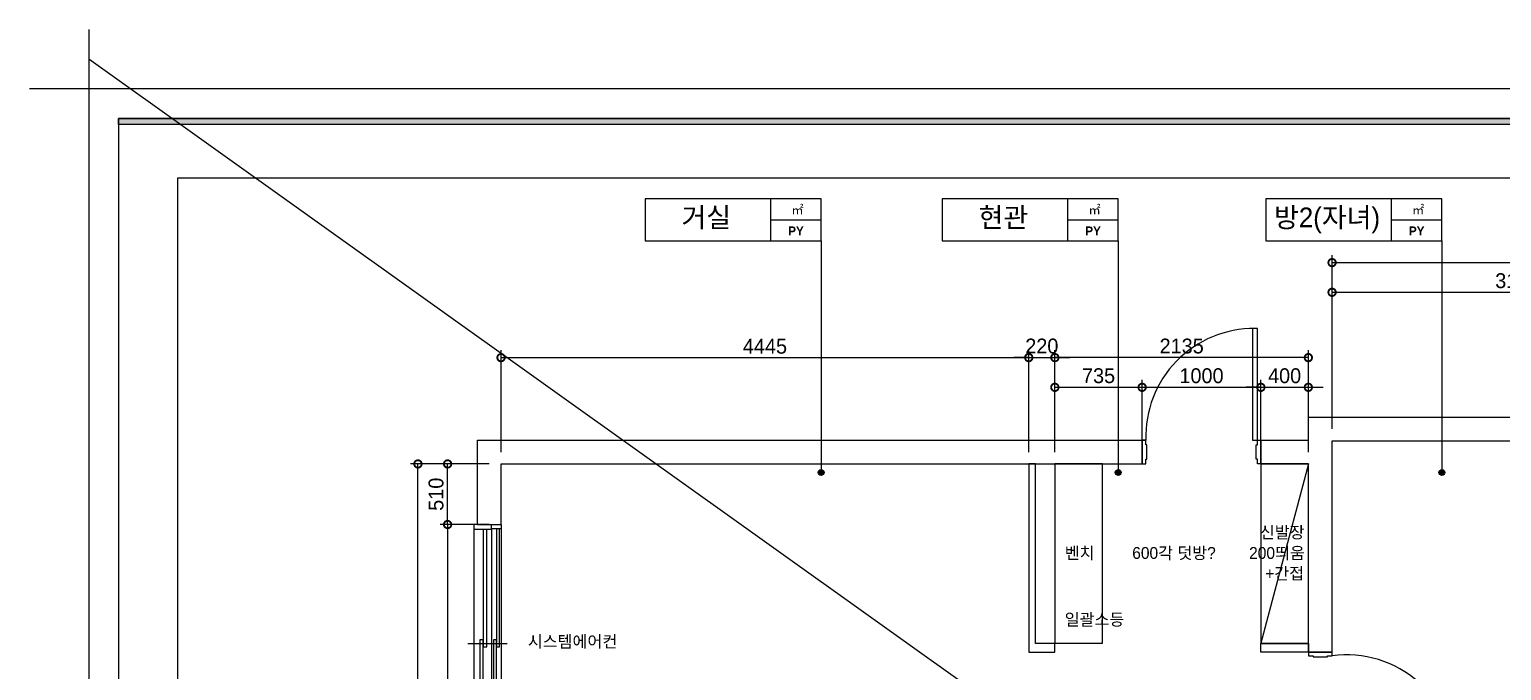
# Model space of a CAD drawing. Header units: millimetres. Extents: x 302328 to 345828, y 111587 to 154829.
# Drawn here: x 302328 to 314727, y 149432 to 154829 of the extents above; entities that cross this region are included whole.
import ezdxf
from ezdxf.enums import TextEntityAlignment as Align

# ---------------------------------------------------------------- set-up
doc = ezdxf.new("R2010")
doc.units = ezdxf.units.MM
doc.header["$LTSCALE"] = 100
doc.header["$PDMODE"] = 3
doc.layers.get('DEFPOINTS').update_dxf_attribs({"color": 248})
for name, color, linetype in [('0-ELC TEXT', 7, 'Continuous'), ('03-TEXT', 3, 'Continuous'), ('06-FUR', 6, 'Continuous'), ('07-DIM', 5, 'Continuous'), ('07-DIM WAL', 5, 'Continuous'), ('C-WALL1', 2, 'Continuous'), ('C-WALL2', 3, 'Continuous'), ('C-WIN', 4, 'Continuous'), ('CO-DO-FR', 7, 'Continuous'), ('CO-DOOR', 8, 'Continuous'), ('F-SYM', 7, 'Continuous'), ('FORM(YOURNAME)-11', 1, 'Continuous')]:
    doc.layers.add(name, color=color, linetype=linetype)
doc.styles.add('HY울릉도L', font='Expo M.ttf')
doc.styles.add('YOURNAME', font='HY울릉도M.TTF')
doc.styles.add('넥슨고딕', font='NEXONLv1GothicBold.ttf')
doc.styles.add('코레일둥고', font='Korail_Round_Gothic_Medium.ttf')
doc.dimstyles.new('50', dxfattribs={"dimscale": 50, "dimtxt": 2.5, "dimasz": 2.5, "dimexe": 1.25, "dimexo": 2, "dimtad": 1, "dimdec": 0, "dimtxsty": 'HY울릉도L', "dimblk": 'DOTSMALL', "dimcen": 2.5, "dimclrd": 1, "dimclre": 1, "dimclrt": 2, "dimadec": 0, "dimazin": 0, "dimtfac": 1, "dimtdec": 0, "dimtix": 1, "dimtmove": 0, "dimatfit": 3, "dimldrblk": 'DOTSMALL', "dimfxl": 0, "dimarcsym": 0})

# ---------------------------------------------------------------- blocks, each defined once
blk = doc.blocks.new('FORM-PLAN')
at = {"layer": 'FORM(YOURNAME)-11'}
h = blk.add_hatch(color=256, dxfattribs=at)
h.dxf.hatch_style = 1
h.paths.add_polyline_path([(-71444, 55115), (10556, 55115), (10556, 54915), (-71444, 54915)])
h.paths.add_polyline_path([(-71444, -2085), (10556, -2085), (10556, -2285), (-71444, -2285)])
at = {"layer": 'DEFPOINTS', "color": 1}
blk.add_lwpolyline([(-72444, 58115), (-72444, 56115), (-74444, 56115)], dxfattribs=at)
at = {"layer": 'DEFPOINTS', "color": 158}
for points in [[(-71444, -2285), (10556, -2285), (10556, 55115), (-71444, 55115)], [(-69444, 53115), (-64, 53115), (-64, 1215), (-69444, 1215)]]:
    blk.add_lwpolyline(points, close=True, dxfattribs=at)
at = {"layer": 'FORM(YOURNAME)-11', "color": 250}
blk.add_lwpolyline([(-72444, -3285), (11556, -3285), (11556, 56115), (-72444, 56115)], close=True, dxfattribs=at)
at = {"layer": 'FORM(YOURNAME)-11'}
blk.add_lwpolyline([(-71444, 55115), (10556, 55115), (10556, 54915), (-71444, 54915)], close=True, dxfattribs=at)
at = {"layer": 'FORM(YOURNAME)-11', "color": 3, "style": 'YOURNAME'}
for tag, height, p in [('1', 450, (9905, 18188)), ('2', 450, (9905, 17544)), ('3', 450, (9905, 16257)), ('4', 450, (9905, 14326)), ('5', 515, (9905, 12009)), ('6', 515, (9905, 9757)), ('7', 515, (9905, 7504)), ('8', 515, (9905, 5252)), ('9', 515, (9905, 2999)), ('10', 515, (5655, 811)), ('11', 515, (9905, 747)), ('12', 515, (5655, -1441)), ('13', 515, (9905, -1441))]:
    blk.add_attdef(tag, text='', height=height, dxfattribs=at).set_placement(p, align=Align.MIDDLE_RIGHT)
blk = doc.blocks.new('*U953')
at = {"layer": 'F-SYM', "xscale": 0.2500000000000001, "yscale": 0.2500000000000001, "zscale": 0.2500000000000001}
blk.add_blockref('FORM-PLAN', (320939, 140300), dxfattribs=at)
blk = doc.blocks.new('FLOORPLAN')
at = {"layer": 'C-WALL1'}
for p, q in [((334288, 105744), (337408, 105744)), ((334288, 105549), (334288, 105744)), ((327288, 105549), (332888, 105549)), ((327288, 104839), (327288, 105549)), ((332825, 105549), (332918, 105549)), ((332888, 105349), (332888, 105549)), ((333888, 105349), (333888, 105549)), ((333888, 105549), (334288, 105549)), ((334488, 105544), (337608, 105544)), ((334488, 103764), (334488, 105544)), ((327488, 105349), (332888, 105349)), ((327488, 104839), (327488, 105349)), ((333888, 105349), (334288, 105349)), ((334288, 103764), (334288, 105349)), ((327288, 104839), (327488, 104839)), ((334288, 103764), (334488, 103764))]:
    blk.add_line(p, q, dxfattribs=at)
at = {"layer": 'C-WALL2'}
for points in [[(331988, 105349), (331933, 105349), (331933, 103764), (332153, 103764), (332153, 103839)], [(332153, 103839), (331988, 103839), (331988, 105349)]]:
    blk.add_lwpolyline(points, dxfattribs=at)
blk.add_lwpolyline([(333888, 103839), (334288, 103839), (334288, 103764), (333888, 103764)], close=True, dxfattribs=at)
at = {"layer": 'C-WIN'}
for p, q in [((327258, 104799), (327258, 101329)), ((327408, 104799), (327408, 101329)), ((327488, 104804), (327488, 101324)), ((327208, 103839), (327538, 103839))]:
    blk.add_line(p, q, dxfattribs=at)
for points in [[(327318, 104839), (327258, 104839), (327258, 104799), (327408, 104799), (327408, 104839)], [(327338, 104799), (327338, 103809), (327368, 103809), (327368, 104799)], [(327488, 104839), (327488, 104804), (327408, 104804)], [(327448, 104804), (327448, 103809), (327473, 103809), (327473, 104804)]]:
    blk.add_lwpolyline(points, dxfattribs=at)
for points in [[(327338, 103869), (327308, 103869), (327308, 102259), (327338, 102259)], [(327448, 103869), (327423, 103869), (327423, 102259), (327448, 102259)]]:
    blk.add_lwpolyline(points, close=True, dxfattribs=at)
at = {"layer": 'CO-DO-FR'}
for points in [[(332888, 105549), (332888, 105349), (332918, 105349), (332918, 105389), (332928, 105389), (332928, 105509), (332918, 105509), (332918, 105549), (332888, 105549)], [(333888, 105549), (333888, 105349), (333858, 105349), (333858, 105389), (333848, 105389), (333848, 105509), (333858, 105509), (333858, 105549), (333888, 105549)], [(334488, 103764), (334288, 103764), (334288, 103734), (334328, 103734), (334328, 103724), (334448, 103724), (334448, 103734), (334488, 103734), (334488, 103764)]]:
    blk.add_lwpolyline(points, close=True, dxfattribs=at)
at = {"layer": 'CO-DOOR'}
blk.add_lwpolyline([(333818, 106489), (333818, 105549), (333858, 105549), (333858, 106489)], close=True, dxfattribs=at)
for centre, radius, start, end in [((333828, 105579), 910, 89.3707, 181.8614), ((334609, 102824), 918, 359.3759, 97.5765)]:
    blk.add_arc(centre, radius, start, end, dxfattribs=at)
blk = doc.blocks.new('_DOTSMALL')
at = {"color": 0, "linetype": 'ByBlock', "const_width": 0.5}
blk.add_lwpolyline([(-0.0625, 0, 1), (0.0625, 0, 1)], format="xyb", close=True, dxfattribs=at)
blk = doc.blocks.new('*D617')
at = {"layer": '07-DIM', "color": 1, "lineweight": -2}
for p, q in [((310965, 151271), (310965, 152129)), ((313100, 152066), (310965, 152066)), ((313100, 151271), (313100, 152129))]:
    blk.add_line(p, q, dxfattribs=at)
at = {"layer": 'DEFPOINTS', "color": 0}
for p in [(310965, 152066), (310965, 151171), (313100, 151171)]:
    blk.add_point(p, dxfattribs=at)
at = {"layer": '07-DIM', "color": 1, "lineweight": -2, "xscale": 125, "yscale": 125, "zscale": 125, "rotation": 180}
blk.add_blockref('_DOTSMALL', (310965, 152066), dxfattribs=at)
at = {"layer": '07-DIM', "color": 1, "lineweight": -2, "xscale": 125, "yscale": 125, "zscale": 125}
blk.add_blockref('_DOTSMALL', (313100, 152066), dxfattribs=at)
at = {"layer": '07-DIM', "color": 2, "insert": (312033, 152163), "char_height": 125, "attachment_point": 5, "style": 'HY울릉도L'}
blk.add_mtext('2135', dxfattribs=at)
blk = doc.blocks.new('*D618')
at = {"layer": '07-DIM', "color": 1, "lineweight": -2}
for p, q in [((310965, 151271), (310965, 151879)), ((310965, 151816), (311700, 151816)), ((311700, 151271), (311700, 151879))]:
    blk.add_line(p, q, dxfattribs=at)
at = {"layer": 'DEFPOINTS', "color": 0}
for p in [(311700, 151816), (310965, 151171), (311700, 151171)]:
    blk.add_point(p, dxfattribs=at)
at = {"layer": '07-DIM', "color": 1, "lineweight": -2, "xscale": 125, "yscale": 125, "zscale": 125, "rotation": 180}
blk.add_blockref('_DOTSMALL', (310965, 151816), dxfattribs=at)
at = {"layer": '07-DIM', "color": 1, "lineweight": -2, "xscale": 125, "yscale": 125, "zscale": 125}
blk.add_blockref('_DOTSMALL', (311700, 151816), dxfattribs=at)
at = {"layer": '07-DIM', "color": 2, "insert": (311333, 151913), "char_height": 125, "attachment_point": 5, "style": 'HY울릉도L'}
blk.add_mtext('735', dxfattribs=at)
blk = doc.blocks.new('*D619')
at = {"layer": '07-DIM', "color": 1, "lineweight": -2}
for p, q in [((311700, 151271), (311700, 151879)), ((311700, 151816), (312700, 151816)), ((312700, 151271), (312700, 151879))]:
    blk.add_line(p, q, dxfattribs=at)
at = {"layer": 'DEFPOINTS', "color": 0}
for p in [(312700, 151816), (311700, 151171), (312700, 151171)]:
    blk.add_point(p, dxfattribs=at)
at = {"layer": '07-DIM', "color": 1, "lineweight": -2, "xscale": 125, "yscale": 125, "zscale": 125, "rotation": 180}
blk.add_blockref('_DOTSMALL', (311700, 151816), dxfattribs=at)
at = {"layer": '07-DIM', "color": 1, "lineweight": -2, "xscale": 125, "yscale": 125, "zscale": 125}
blk.add_blockref('_DOTSMALL', (312700, 151816), dxfattribs=at)
at = {"layer": '07-DIM', "color": 2, "insert": (312200, 151913), "char_height": 125, "attachment_point": 5, "style": 'HY울릉도L'}
blk.add_mtext('1000', dxfattribs=at)
blk = doc.blocks.new('*D620')
at = {"layer": '07-DIM', "color": 1, "lineweight": -2}
for p, q in [((312700, 151816), (312575, 151816)), ((312700, 151271), (312700, 151879)), ((312700, 151816), (313100, 151816)), ((313100, 151271), (313100, 151879)), ((313100, 151816), (313225, 151816))]:
    blk.add_line(p, q, dxfattribs=at)
at = {"layer": 'DEFPOINTS', "color": 0}
for p in [(313100, 151816), (312700, 151171), (313100, 151171)]:
    blk.add_point(p, dxfattribs=at)
at = {"layer": '07-DIM', "color": 1, "lineweight": -2, "xscale": 125, "yscale": 125, "zscale": 125}
blk.add_blockref('_DOTSMALL', (312700, 151816), dxfattribs=at)
at = {"layer": '07-DIM', "color": 1, "lineweight": -2, "xscale": 125, "yscale": 125, "zscale": 125, "rotation": 180}
blk.add_blockref('_DOTSMALL', (313100, 151816), dxfattribs=at)
at = {"layer": '07-DIM', "color": 2, "insert": (312900, 151913), "char_height": 125, "attachment_point": 5, "style": 'HY울릉도L'}
blk.add_mtext('400', dxfattribs=at)
blk = doc.blocks.new('*D621')
at = {"layer": '07-DIM', "color": 1, "lineweight": -2}
for p, q in [((313300, 151466), (313300, 152929)), ((317470, 151466), (317470, 152929)), ((313300, 152866), (317470, 152866))]:
    blk.add_line(p, q, dxfattribs=at)
at = {"layer": 'DEFPOINTS', "color": 0}
for p in [(317470, 152866), (313300, 151366), (317470, 151366)]:
    blk.add_point(p, dxfattribs=at)
at = {"layer": '07-DIM', "color": 1, "lineweight": -2, "xscale": 125, "yscale": 125, "zscale": 125, "rotation": 180}
blk.add_blockref('_DOTSMALL', (313300, 152866), dxfattribs=at)
at = {"layer": '07-DIM', "color": 1, "lineweight": -2, "xscale": 125, "yscale": 125, "zscale": 125}
blk.add_blockref('_DOTSMALL', (317470, 152866), dxfattribs=at)
at = {"layer": '07-DIM', "color": 2, "insert": (315385, 152963), "char_height": 125, "attachment_point": 5, "style": 'HY울릉도L'}
blk.add_mtext('4170', dxfattribs=at)
blk = doc.blocks.new('*D622')
at = {"layer": '07-DIM', "color": 1, "lineweight": -2}
for p, q in [((313300, 151466), (313300, 152679)), ((316420, 151466), (316420, 152679)), ((313300, 152616), (316420, 152616))]:
    blk.add_line(p, q, dxfattribs=at)
at = {"layer": 'DEFPOINTS', "color": 0}
for p in [(316420, 152616), (313300, 151366), (316420, 151366)]:
    blk.add_point(p, dxfattribs=at)
at = {"layer": '07-DIM', "color": 1, "lineweight": -2, "xscale": 125, "yscale": 125, "zscale": 125, "rotation": 180}
blk.add_blockref('_DOTSMALL', (313300, 152616), dxfattribs=at)
at = {"layer": '07-DIM', "color": 1, "lineweight": -2, "xscale": 125, "yscale": 125, "zscale": 125}
blk.add_blockref('_DOTSMALL', (316420, 152616), dxfattribs=at)
at = {"layer": '07-DIM', "color": 2, "insert": (314860, 152713), "char_height": 125, "attachment_point": 5, "style": 'HY울릉도L'}
blk.add_mtext('3120', dxfattribs=at)
blk = doc.blocks.new('*D649')
at = {"layer": '07-DIM', "color": 1, "lineweight": -2}
for p, q in [((306200, 151171), (305538, 151171)), ((305600, 146616), (305600, 151171)), ((306200, 146616), (305538, 146616))]:
    blk.add_line(p, q, dxfattribs=at)
at = {"layer": 'DEFPOINTS', "color": 0}
for p in [(305600, 151171), (306300, 151171), (306300, 146616)]:
    blk.add_point(p, dxfattribs=at)
at = {"layer": '07-DIM', "color": 1, "lineweight": -2, "xscale": 125, "yscale": 125, "zscale": 125}
for p, rotation in [((305600, 151171), 90), ((305600, 146616), 270)]:
    blk.add_blockref('_DOTSMALL', p, dxfattribs=dict(at, rotation=rotation))
at = {"layer": '07-DIM', "color": 2, "insert": (305505, 148894), "char_height": 125, "attachment_point": 5, "rotation": 90, "style": 'HY울릉도L'}
blk.add_mtext('4555', dxfattribs=at)
blk = doc.blocks.new('*D650')
at = {"layer": '07-DIM', "color": 1, "lineweight": -2}
for p, q in [((306200, 151171), (305788, 151171)), ((305850, 150661), (305850, 151171)), ((306200, 150661), (305788, 150661))]:
    blk.add_line(p, q, dxfattribs=at)
at = {"layer": 'DEFPOINTS', "color": 0}
for p in [(305850, 151171), (306300, 151171), (306300, 150661)]:
    blk.add_point(p, dxfattribs=at)
at = {"layer": '07-DIM', "color": 1, "lineweight": -2, "xscale": 125, "yscale": 125, "zscale": 125}
for p, rotation in [((305850, 151171), 90), ((305850, 150661), 270)]:
    blk.add_blockref('_DOTSMALL', p, dxfattribs=dict(at, rotation=rotation))
at = {"layer": '07-DIM', "color": 2, "insert": (305753, 150916), "char_height": 125, "attachment_point": 5, "rotation": 90, "style": 'HY울릉도L'}
blk.add_mtext('510', dxfattribs=at)
blk = doc.blocks.new('*D651')
at = {"layer": '07-DIM', "color": 1, "lineweight": -2}
for p, q in [((306200, 150661), (305788, 150661)), ((305850, 150661), (305850, 147111)), ((306200, 147111), (305788, 147111))]:
    blk.add_line(p, q, dxfattribs=at)
at = {"layer": 'DEFPOINTS', "color": 0}
for p in [(306300, 150661), (305850, 147111), (306300, 147111)]:
    blk.add_point(p, dxfattribs=at)
at = {"layer": '07-DIM', "color": 1, "lineweight": -2, "xscale": 125, "yscale": 125, "zscale": 125}
for p, rotation in [((305850, 150661), 90), ((305850, 147111), 270)]:
    blk.add_blockref('_DOTSMALL', p, dxfattribs=dict(at, rotation=rotation))
at = {"layer": '07-DIM', "color": 2, "insert": (305753, 148886), "char_height": 125, "attachment_point": 5, "rotation": 90, "style": 'HY울릉도L'}
blk.add_mtext('3550', dxfattribs=at)
blk = doc.blocks.new('*D653')
at = {"layer": '07-DIM', "color": 1, "lineweight": -2}
for p, q in [((306300, 151271), (306300, 152129)), ((306300, 152066), (310745, 152066)), ((310745, 151271), (310745, 152129))]:
    blk.add_line(p, q, dxfattribs=at)
at = {"layer": 'DEFPOINTS', "color": 0}
for p in [(310745, 152066), (306300, 151171), (310745, 151171)]:
    blk.add_point(p, dxfattribs=at)
at = {"layer": '07-DIM', "color": 1, "lineweight": -2, "xscale": 125, "yscale": 125, "zscale": 125, "rotation": 180}
blk.add_blockref('_DOTSMALL', (306300, 152066), dxfattribs=at)
at = {"layer": '07-DIM', "color": 1, "lineweight": -2, "xscale": 125, "yscale": 125, "zscale": 125}
blk.add_blockref('_DOTSMALL', (310745, 152066), dxfattribs=at)
at = {"layer": '07-DIM', "color": 2, "insert": (308523, 152161), "char_height": 125, "attachment_point": 5, "style": 'HY울릉도L'}
blk.add_mtext('4445', dxfattribs=at)
blk = doc.blocks.new('*D654')
at = {"layer": '07-DIM', "color": 1, "lineweight": -2}
for p, q in [((310745, 152066), (310620, 152066)), ((310745, 151271), (310745, 152129)), ((310745, 152066), (310965, 152066)), ((310965, 151271), (310965, 152129)), ((310965, 152066), (311090, 152066))]:
    blk.add_line(p, q, dxfattribs=at)
at = {"layer": 'DEFPOINTS', "color": 0}
for p in [(310965, 152066), (310745, 151171), (310965, 151171)]:
    blk.add_point(p, dxfattribs=at)
at = {"layer": '07-DIM', "color": 1, "lineweight": -2, "xscale": 125, "yscale": 125, "zscale": 125}
blk.add_blockref('_DOTSMALL', (310745, 152066), dxfattribs=at)
at = {"layer": '07-DIM', "color": 1, "lineweight": -2, "xscale": 125, "yscale": 125, "zscale": 125, "rotation": 180}
blk.add_blockref('_DOTSMALL', (310965, 152066), dxfattribs=at)
at = {"layer": '07-DIM', "color": 2, "insert": (310855, 152163), "char_height": 125, "attachment_point": 5, "style": 'HY울릉도L'}
blk.add_mtext('220', dxfattribs=at)

msp = doc.modelspace()

# ---------------------------------------------------------------- hatches: boundary and pattern name
at = {"layer": '0-ELC TEXT'}
h = msp.add_hatch(color=256, dxfattribs=at)
h.dxf.hatch_style = 1
edge = h.paths.add_edge_path()
edge.add_arc((308996.1, 151099.1), 25, -180, 180)
h = msp.add_hatch(color=256, dxfattribs=at)
h.dxf.hatch_style = 1
edge = h.paths.add_edge_path()
edge.add_arc((311498.6, 151099.1), 25, -180, 180)
h = msp.add_hatch(color=256, dxfattribs=at)
h.dxf.hatch_style = 1
edge = h.paths.add_edge_path()
edge.add_arc((314224.6, 151099.1), 25, -180, 180)

# ---------------------------------------------------------------- linework, layer by layer
for p, q in [((308571.4, 153050.1), (308571.4, 153403.8)), ((311073.9, 153050.1), (311073.9, 153403.8)), ((313799.9, 153050.1), (313799.9, 153403.8)), ((308571.4, 153227), (308996.1, 153227)), ((311073.9, 153227), (311498.6, 153227)), ((313799.9, 153227), (314224.6, 153227))]:
    msp.add_line(p, q, dxfattribs=at)
for points in [[(307514.2, 153050.1), (308996.1, 153050.1), (308996.1, 153403.8), (307514.2, 153403.8)], [(310016.7, 153050.1), (311498.6, 153050.1), (311498.6, 153403.8), (310016.7, 153403.8)], [(312742.7, 153050.1), (314224.6, 153050.1), (314224.6, 153403.8), (312742.7, 153403.8)]]:
    msp.add_lwpolyline(points, close=True, dxfattribs=at)
for points in [[(308996.1, 153050.1), (308996.1, 151099.1)], [(311498.6, 153050.1), (311498.6, 151099.1)], [(314224.6, 153050.1), (314224.6, 151099.1)]]:
    msp.add_lwpolyline(points, dxfattribs=at)
for centre in [(308996.1, 151099.1), (311498.6, 151099.1), (314224.6, 151099.1)]:
    msp.add_circle(centre, 25, dxfattribs=at)
at = {"layer": '06-FUR'}
msp.add_lwpolyline([(310965.3, 149661), (311365.3, 149661), (311365.3, 151171), (310965.3, 151171)], close=True, dxfattribs=at)
msp.add_lwpolyline([(313100.3, 151171), (312700.3, 151171), (312700.3, 149661), (313100.3, 149661), (313100.3, 151171), (312700.3, 149661)], dxfattribs=at)
at = {"layer": '07-DIM WAL'}
msp.add_line((323577.8, 139778.5), (302827.8, 154578.5), dxfattribs=at)

# ---------------------------------------------------------------- block references
msp.add_blockref('FLOORPLAN', (-21187.3, 45821.9))
msp.add_blockref('*U953', (0, 0), dxfattribs=at)

# ---------------------------------------------------------------- texts
at = {"layer": '0-ELC TEXT', "style": '코레일둥고'}
for s, p in [('신발장', (312691.6, 150545.6)), ('벤치', (311047.9, 150371.6)), ('600각 덧방?', (311616.5, 150371.6)), ('200띄움', (312601, 150371.6)), ('+간접', (312737, 150199)), ('일괄소등', (311047.9, 149811.5)), ('시스템에어컨', (306525.7, 149625.6))]:
    msp.add_text(s, height=100, dxfattribs=at).set_placement(p)
at = {"layer": '03-TEXT'}
for s, height, style, p in [('거실', 166.67, '코레일둥고', (308028.9, 153163)), ('㎡', 75, '넥슨고딕', (308797, 153272)), ('현관', 166.67, '코레일둥고', (310531.4, 153163)), ('㎡', 75, '넥슨고딕', (311299.5, 153272)), ('방2(자녀)', 166.67, '코레일둥고', (313257.4, 153163)), ('㎡', 75, '넥슨고딕', (314025.6, 153272)), ('PY', 75, '넥슨고딕', (308784.2, 153095.2)), ('PY', 75, '넥슨고딕', (311286.7, 153095.2)), ('PY', 75, '넥슨고딕', (314012.7, 153095.2))]:
    msp.add_text(s, height=height, dxfattribs=dict(at, style=style)).set_placement(p, align=Align.CENTER)

# ---------------------------------------------------------------- dimensions: what is measured, and where the dimension line sits
at = {"layer": '07-DIM'}
for base, p1, p2, picture, middle in [((317470.3, 152866), (313300.3, 151366), (317470.3, 151366), '*D621', (315385.3, 152962.9)), ((316420.3, 152616), (313300.3, 151366), (316420.3, 151366), '*D622', (314860.3, 152713)), ((310745.3, 152066), (306300.3, 151171), (310745.3, 151171), '*D653', (308522.8, 152161.3)), ((310965.3, 152066), (310745.3, 151171), (310965.3, 151171), '*D654', (310855.3, 152163)), ((310965.3, 152066), (313100.3, 151171), (310965.3, 151171), '*D617', (312032.8, 152163)), ((311700.3, 151816), (310965.3, 151171), (311700.3, 151171), '*D618', (311332.8, 151912.9))]:
    dim = msp.add_linear_dim(base=base, p1=p1, p2=p2, dimstyle='50', dxfattribs=at)
    dim.commit()
    dim.dimension.update_dxf_attribs({"geometry": picture, "text_midpoint": middle})
for base, p1, p2, picture, middle in [((312700.3, 151816), (311700.3, 151171), (312700.3, 151171), '*D619', (312200.3, 151912.9)), ((313100.3, 151816), (312700.3, 151171), (313100.3, 151171), '*D620', (312900.3, 151912.9))]:
    dim = msp.add_linear_dim(base=base, p1=p1, p2=p2, dimstyle='50', override={"dimtmove": 1}, dxfattribs=at)
    dim.commit()
    dim.dimension.update_dxf_attribs({"geometry": picture, "text_midpoint": middle})
for base, p1, p2, picture, middle in [((305600.3, 151171), (306300.3, 146616), (306300.3, 151171), '*D649', (305505, 148893.5)), ((305850.3, 151171), (306300.3, 150661), (306300.3, 151171), '*D650', (305753.4, 150916)), ((305850.3, 147111), (306300.3, 150661), (306300.3, 147111), '*D651', (305753.4, 148886))]:
    dim = msp.add_linear_dim(base=base, p1=p1, p2=p2, angle=90, dimstyle='50', dxfattribs=at)
    dim.commit()
    dim.dimension.update_dxf_attribs({"geometry": picture, "text_midpoint": middle})

doc.saveas('drawing.dxf')
